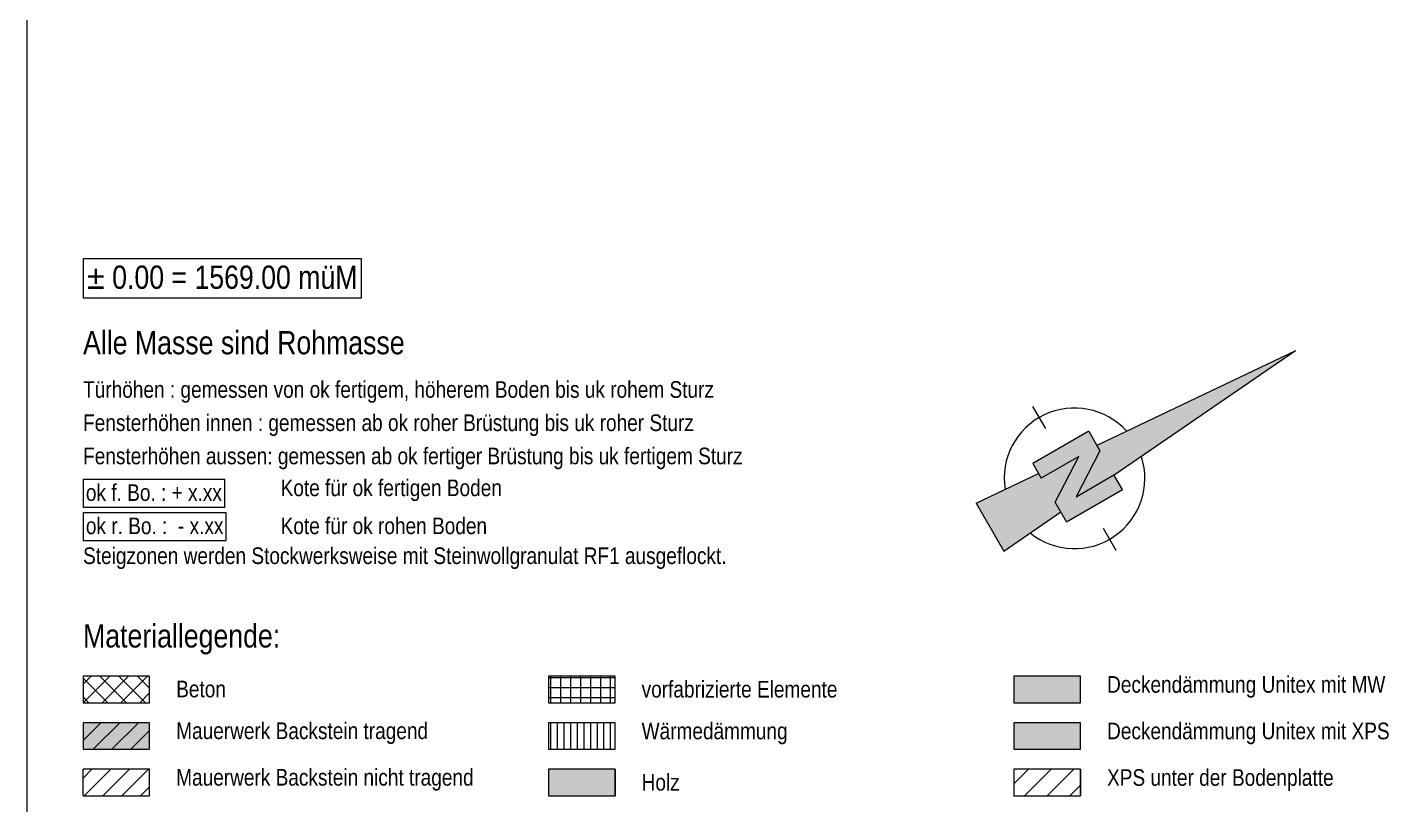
# Model space of a CAD drawing. Header units: metres. Extents: x 0.003 to 0.843, y 0.003 to 0.597.
# Drawn here: x 0.003 to 0.2078, y 0.3491 to 0.466 of the extents above; entities that cross this region are included whole.
import ezdxf

# ---------------------------------------------------------------- set-up
doc = ezdxf.new("R2010")
doc.units = ezdxf.units.M
doc.linetypes.add('AUSGEZOGEN', pattern=[0])
doc.layers.add('Plankopf', color=7, linetype='AUSGEZOGEN', lineweight=13)
doc.styles.add('ARIALNARROW', font='ARIALN.TTF')

msp = doc.modelspace()

# ---------------------------------------------------------------- hatches: boundary and pattern name
at = {"layer": 'Plankopf', "linetype": 'AUSGEZOGEN', "lineweight": 13}
h = msp.add_hatch(color=9, dxfattribs=at)
h.paths.add_polyline_path([(0.14569, 0.3944), (0.14985, 0.38719), (0.15845, 0.3931), (0.15761, 0.39456), (0.16116, 0.40145), (0.15551, 0.39819), (0.15511, 0.3989)])
h.paths.add_polyline_path([(0.16433, 0.40231), (0.16076, 0.39538), (0.16644, 0.39866), (0.16647, 0.39861), (0.19376, 0.41735), (0.16388, 0.40309)])
for color, points in [(251, [(0.16116, 0.40145), (0.15761, 0.39456), (0.1593, 0.39163), (0.1677, 0.39647), (0.16644, 0.39866), (0.16076, 0.39538), (0.16433, 0.40231), (0.16265, 0.40522), (0.15425, 0.40037), (0.15551, 0.39819)]), (241, [(0.0114, 0.3614), (0.0114, 0.3574), (0.0214, 0.3574), (0.0214, 0.3614)]), (32, [(0.0814, 0.3504), (0.0914, 0.3504), (0.0914, 0.3544), (0.0814, 0.3544)])]:
    msp.add_hatch(color=color, dxfattribs=at).paths.add_polyline_path(points)
at = {"layer": 'Plankopf', "linetype": 'AUSGEZOGEN', "lineweight": 13, "true_color": 0xf7f3ee}
msp.add_hatch(color=7, dxfattribs=at).paths.add_polyline_path([(0.1614, 0.3644), (0.1614, 0.3684), (0.1514, 0.3684), (0.1514, 0.3644)])
at = {"layer": 'Plankopf', "linetype": 'AUSGEZOGEN', "lineweight": 13, "true_color": 0xeff8fa}
msp.add_hatch(color=7, dxfattribs=at).paths.add_polyline_path([(0.1514, 0.3574), (0.1614, 0.3574), (0.1614, 0.3614), (0.1514, 0.3614)])

# ---------------------------------------------------------------- linework, layer by layer
at = {"layer": 'Plankopf', "color": 7, "linetype": 'AUSGEZOGEN', "lineweight": 13}
for p, q in [((0.003, 0.003), (0.003, 0.597)), ((0.19376, 0.41735), (0.16388, 0.40309)), ((0.19376, 0.41735), (0.16647, 0.39861)), ((0.15617, 0.40565), (0.15425, 0.40897)), ((0.16265, 0.40522), (0.15425, 0.40037)), ((0.16265, 0.40522), (0.16433, 0.40231)), ((0.16116, 0.40145), (0.15551, 0.39819)), ((0.15761, 0.39456), (0.16116, 0.40145)), ((0.16433, 0.40231), (0.16076, 0.39538)), ((0.15425, 0.40037), (0.15551, 0.39819)), ((0.14569, 0.3944), (0.15511, 0.3989)), ((0.16076, 0.39538), (0.16644, 0.39866)), ((0.1677, 0.39647), (0.16644, 0.39866)), ((0.1593, 0.39163), (0.1677, 0.39647)), ((0.14569, 0.3944), (0.14985, 0.38719)), ((0.1593, 0.39163), (0.15761, 0.39456)), ((0.14985, 0.38719), (0.15845, 0.3931)), ((0.16483, 0.39064), (0.16674, 0.38733)), ((0.0214, 0.3684), (0.0114, 0.3684)), ((0.0114, 0.3684), (0.0114, 0.3644)), ((0.0114, 0.36721), (0.0126, 0.3684)), ((0.01511, 0.3644), (0.0114, 0.36811)), ((0.01142, 0.3644), (0.01542, 0.3684)), ((0.01794, 0.3644), (0.01394, 0.3684)), ((0.01425, 0.3644), (0.01825, 0.3684)), ((0.02077, 0.3644), (0.01677, 0.3684)), ((0.01708, 0.3644), (0.02108, 0.3684)), ((0.0214, 0.36659), (0.01959, 0.3684)), ((0.0214, 0.3644), (0.0214, 0.3684)), ((0.0914, 0.3684), (0.0814, 0.3684)), ((0.0814, 0.3684), (0.0814, 0.3644)), ((0.0814, 0.3682), (0.0914, 0.3682)), ((0.0814, 0.3667), (0.0914, 0.3667)), ((0.08174, 0.3644), (0.08174, 0.3684)), ((0.08324, 0.3644), (0.08324, 0.3684)), ((0.08474, 0.3644), (0.08474, 0.3684)), ((0.08624, 0.3644), (0.08624, 0.3684)), ((0.08774, 0.3644), (0.08774, 0.3684)), ((0.08924, 0.3644), (0.08924, 0.3684)), ((0.09074, 0.3644), (0.09074, 0.3684)), ((0.0914, 0.3644), (0.0914, 0.3684)), ((0.1614, 0.3684), (0.1514, 0.3684)), ((0.1514, 0.3684), (0.1514, 0.3644)), ((0.1614, 0.3644), (0.1614, 0.3684)), ((0.01228, 0.3644), (0.0114, 0.36528)), ((0.01991, 0.3644), (0.0214, 0.36589)), ((0.0814, 0.3652), (0.0914, 0.3652)), ((0.0114, 0.3644), (0.0214, 0.3644)), ((0.0814, 0.3644), (0.0914, 0.3644)), ((0.1514, 0.3644), (0.1614, 0.3644)), ((0.0214, 0.3614), (0.0114, 0.3614)), ((0.0114, 0.3614), (0.0114, 0.3574)), ((0.0114, 0.35872), (0.01408, 0.3614)), ((0.01291, 0.3574), (0.01691, 0.3614)), ((0.01574, 0.3574), (0.01974, 0.3614)), ((0.0214, 0.3574), (0.0214, 0.3614)), ((0.0914, 0.3614), (0.0814, 0.3614)), ((0.0814, 0.3614), (0.0814, 0.3574)), ((0.08174, 0.3574), (0.08174, 0.3614)), ((0.08274, 0.3574), (0.08274, 0.3614)), ((0.08374, 0.3574), (0.08374, 0.3614)), ((0.08474, 0.3574), (0.08474, 0.3614)), ((0.08574, 0.3574), (0.08574, 0.3614)), ((0.08674, 0.3574), (0.08674, 0.3614)), ((0.08774, 0.3574), (0.08774, 0.3614)), ((0.08874, 0.3574), (0.08874, 0.3614)), ((0.08974, 0.3574), (0.08974, 0.3614)), ((0.09074, 0.3574), (0.09074, 0.3614)), ((0.0914, 0.3574), (0.0914, 0.3614)), ((0.1614, 0.3614), (0.1514, 0.3614)), ((0.1514, 0.3614), (0.1514, 0.3574)), ((0.1614, 0.3574), (0.1614, 0.3614)), ((0.01857, 0.3574), (0.0214, 0.36023)), ((0.0114, 0.3574), (0.0214, 0.3574)), ((0.02139, 0.3574), (0.0214, 0.35741)), ((0.0814, 0.3574), (0.0914, 0.3574)), ((0.1514, 0.3574), (0.1614, 0.3574)), ((0.0214, 0.3544), (0.0114, 0.3544)), ((0.0114, 0.3504), (0.0114, 0.3544)), ((0.0114, 0.35306), (0.01274, 0.3544)), ((0.01157, 0.3504), (0.01557, 0.3544)), ((0.01439, 0.3504), (0.01839, 0.3544)), ((0.01722, 0.3504), (0.02122, 0.3544)), ((0.0214, 0.3504), (0.0214, 0.3544)), ((0.0914, 0.3544), (0.0814, 0.3544)), ((0.0814, 0.3544), (0.0814, 0.3504)), ((0.0914, 0.3544), (0.0914, 0.3504)), ((0.0914, 0.3504), (0.0914, 0.3544)), ((0.1614, 0.3544), (0.1514, 0.3544)), ((0.1514, 0.3544), (0.1514, 0.3504)), ((0.1614, 0.3544), (0.1614, 0.3504)), ((0.1614, 0.3504), (0.1614, 0.3544)), ((0.0114, 0.3504), (0.0214, 0.3504)), ((0.02005, 0.3504), (0.0214, 0.35175)), ((0.0814, 0.3504), (0.0914, 0.3504)), ((0.1514, 0.3504), (0.1614, 0.3504))]:
    msp.add_line(p, q, dxfattribs=at)
at = {"layer": 'Plankopf', "color": 131, "linetype": 'AUSGEZOGEN', "lineweight": 13, "true_color": 0x70ffff}
for p, q in [((0.1514, 0.35221), (0.15359, 0.3544)), ((0.1561, 0.35351), (0.15699, 0.3544)), ((0.1578, 0.35182), (0.16038, 0.3544)), ((0.15299, 0.3504), (0.15609, 0.35351)), ((0.15638, 0.3504), (0.15779, 0.35181)), ((0.15978, 0.3504), (0.1614, 0.35202))]:
    msp.add_line(p, q, dxfattribs=at)
at = {"layer": 'Plankopf', "color": 7, "linetype": 'AUSGEZOGEN', "lineweight": 13}
for points in [[(0.0114, 0.42531), (0.05326, 0.42531), (0.05326, 0.43115), (0.0114, 0.43115), (0.0114, 0.42531)], [(0.0114, 0.3938), (0.0327, 0.3938), (0.0327, 0.39797), (0.0114, 0.39797), (0.0114, 0.3938)], [(0.0114, 0.3888), (0.03293, 0.3888), (0.03293, 0.39297), (0.0114, 0.39297), (0.0114, 0.3888)]]:
    msp.add_lwpolyline(points, dxfattribs=at)
for start_param, end_param in [(0.359322, 2.925575), (3.657349, 6.223598)]:
    msp.add_ellipse((0.1605, 0.39815), major_axis=(0.00985, 0.00386), ratio=1, start_param=start_param, end_param=end_param, dxfattribs=at)

# ---------------------------------------------------------------- texts
at = {"layer": 'Plankopf', "color": 7, "linetype": 'AUSGEZOGEN', "lineweight": 13, "attachment_point": 7, "style": 'ARIALNARROW'}
for s, insert, char_height, width in [('±\\~0.00\\~=\\~1569.00\\~müM', (0.01198, 0.4266), 0.0035, 0.00175), ('Alle\\~Masse\\~sind\\~Rohmasse', (0.0114, 0.41676), 0.0035, 0.00175), ('Türhöhen\\~:\\~gemessen\\~von\\~ok\\~fertigem,\\~höherem\\~Boden\\~bis\\~uk\\~rohem\\~Sturz', (0.0114, 0.40951), 0.0025, 0.00125), ('Fensterhöhen\\~innen\\~:\\~gemessen\\~ab\\~ok\\~roher\\~Brüstung\\~bis\\~uk\\~roher\\~Sturz', (0.0114, 0.40451), 0.0025, 0.00125), ('Fensterhöhen\\~aussen:\\~gemessen\\~ab\\~ok\\~fertiger\\~Brüstung\\~bis\\~uk\\~fertigem\\~Sturz', (0.0114, 0.39951), 0.0025, 0.00125), ('ok\\~f.\\~Bo.\\~:\\~+\\~x.xx', (0.01182, 0.39472), 0.0025, 0.00125), ('Kote\\~für\\~ok\\~fertigen\\~Boden', (0.04111, 0.39472), 0.0025, 0.00125), ('ok\\~r.\\~Bo.\\~:\\~\\~-\\~x.xx', (0.01182, 0.38972), 0.0025, 0.00125), ('Kote\\~für\\~ok\\~rohen\\~Boden', (0.04111, 0.38972), 0.0025, 0.00125), ('Steigzonen\\~werden\\~Stockwerksweise\\~mit\\~Steinwollgranulat\\~RF1\\~ausgeflockt.', (0.0114, 0.38451), 0.0025, 0.00125), ('Materiallegende:', (0.0114, 0.37165), 0.0035, 0.00175), ('Beton', (0.0254, 0.36518), 0.0025, 0.00125), ('vorfabrizierte\\~Elemente', (0.0954, 0.36515), 0.0025, 0.00125), ('Deckendämmung\\~Unitex\\~mit\\~MW', (0.1654, 0.36515), 0.0025, 0.00125), ('Mauerwerk\\~Backstein\\~tragend', (0.0254, 0.35818), 0.0025, 0.00125), ('Wärmedämmung', (0.0954, 0.35815), 0.0025, 0.00125), ('Deckendämmung\\~Unitex\\~mit\\~XPS', (0.1654, 0.35815), 0.0025, 0.00125), ('Mauerwerk\\~Backstein\\~nicht\\~tragend', (0.0254, 0.35118), 0.0025, 0.00125), ('XPS\\~unter\\~der\\~Bodenplatte', (0.1654, 0.35115), 0.0025, 0.00125), ('Holz', (0.0954, 0.35115), 0.0025, 0.00125)]:
    msp.add_mtext(s, dxfattribs=dict(at, insert=insert, char_height=char_height, width=width))

doc.saveas('drawing.dxf')
